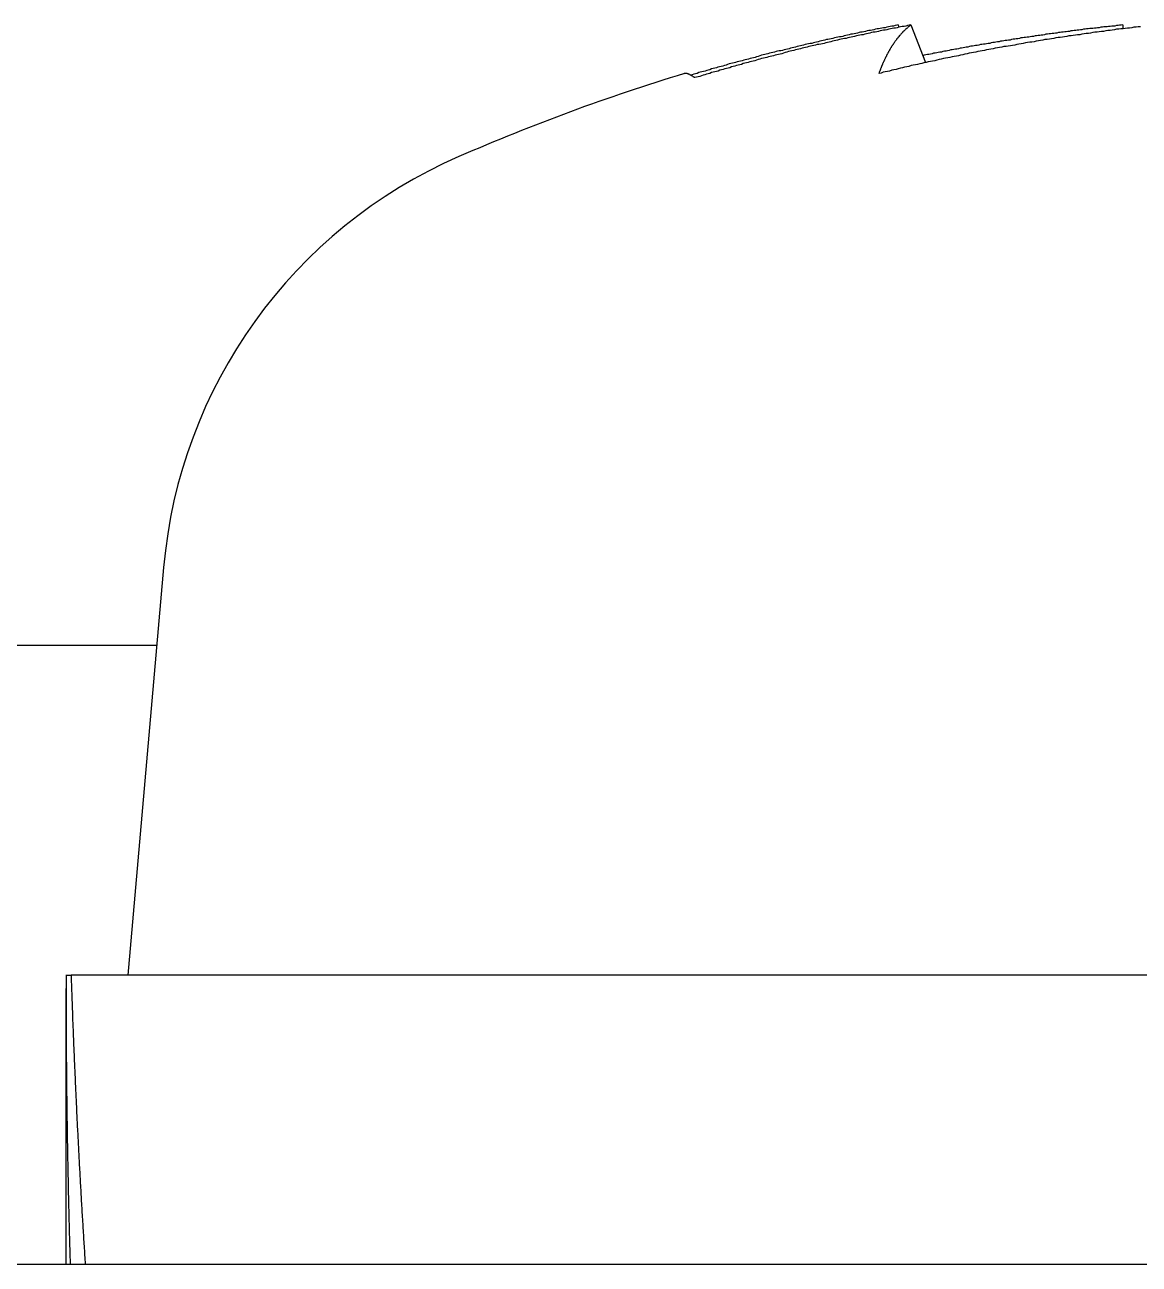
# Model space of a CAD drawing. Extents: x 1 to 262, y 0 to 247.
# Drawn here: x 66.838 to 69.539, y 107.768 to 110.771 of the extents above; entities that cross this region are included whole.
import ezdxf

# ---------------------------------------------------------------- set-up
doc = ezdxf.new("R2010")
doc.units = 0
doc.layers.get('0').update_dxf_attribs({"linetype": 'CONTINUOUS'})

msp = doc.modelspace()

# ---------------------------------------------------------------- linework, layer by layer
at = {"color": 7, "linetype": 'CONTINUOUS'}
for p, q in [((68.9573, 110.7651), (68.9552, 110.7705)), ((68.9856, 110.7705), (69.021, 110.6794)), ((69.4991, 110.7705), (69.4992, 110.7614)), ((67.1742, 109.4561), (67.0877, 108.468)), ((63.8877, 109.268), (67.1577, 109.268)), ((66.9377, 108.468), (66.9499, 108.468)), ((72.8377, 108.468), (66.9499, 108.468)), ((66.9377, 107.768), (66.9377, 108.4362)), ((61.8877, 107.768), (77.8877, 107.768))]:
    msp.add_line(p, q, dxfattribs=at)
for points in [[(68.9552, 110.771, 0), (68.9512, 110.77, 0), (68.9472, 110.769, 0), (68.9432, 110.768, 0), (68.9393, 110.768, 0), (68.9353, 110.767, 0), (68.9313, 110.766, 0), (68.9274, 110.765, 0), (68.9234, 110.764, 0), (68.9194, 110.764, 0), (68.9154, 110.763, 0), (68.9115, 110.762, 0), (68.9075, 110.761, 0), (68.9035, 110.761, 0), (68.8996, 110.76, 0), (68.8956, 110.759, 0), (68.8916, 110.758, 0), (68.8876, 110.757, 0), (68.8837, 110.757, 0), (68.8797, 110.756, 0), (68.8758, 110.755, 0), (68.8718, 110.754, 0), (68.8678, 110.753, 0), (68.8639, 110.753, 0), (68.8599, 110.752, 0), (68.8559, 110.751, 0), (68.852, 110.75, 0), (68.848, 110.749, 0), (68.8441, 110.748, 0), (68.8401, 110.748, 0), (68.8361, 110.747, 0), (68.8322, 110.746, 0), (68.8282, 110.745, 0), (68.8243, 110.744, 0), (68.8203, 110.743, 0), (68.8164, 110.742, 0), (68.8124, 110.742, 0), (68.8084, 110.741, 0), (68.8045, 110.74, 0), (68.8005, 110.739, 0), (68.7966, 110.738, 0), (68.7926, 110.737, 0), (68.7887, 110.736, 0), (68.7847, 110.735, 0), (68.7808, 110.735, 0), (68.7768, 110.734, 0), (68.7729, 110.733, 0), (68.7689, 110.732, 0), (68.765, 110.731, 0), (68.7611, 110.73, 0), (68.7571, 110.729, 0), (68.7532, 110.728, 0), (68.7492, 110.727, 0), (68.7453, 110.726, 0), (68.7413, 110.726, 0), (68.7374, 110.725, 0), (68.7335, 110.724, 0), (68.7295, 110.723, 0), (68.7256, 110.722, 0), (68.7216, 110.721, 0), (68.7177, 110.72, 0), (68.7138, 110.719, 0), (68.7098, 110.718, 0), (68.7059, 110.717, 0), (68.702, 110.716, 0), (68.698, 110.715, 0), (68.6941, 110.714, 0), (68.6902, 110.713, 0), (68.6862, 110.712, 0), (68.6823, 110.711, 0), (68.6784, 110.71, 0), (68.6744, 110.709, 0), (68.6705, 110.708, 0), (68.6666, 110.708, 0), (68.6627, 110.707, 0), (68.6587, 110.706, 0), (68.6548, 110.705, 0), (68.6509, 110.704, 0), (68.647, 110.703, 0), (68.6431, 110.702, 0), (68.6391, 110.701, 0), (68.6352, 110.7, 0), (68.6313, 110.699, 0), (68.6274, 110.698, 0), (68.6235, 110.697, 0), (68.6195, 110.696, 0), (68.6156, 110.694, 0), (68.6117, 110.693, 0), (68.6078, 110.692, 0), (68.6039, 110.691, 0), (68.6, 110.69, 0), (68.596, 110.689, 0), (68.5921, 110.688, 0), (68.5882, 110.687, 0), (68.5843, 110.686, 0), (68.5804, 110.685, 0), (68.5765, 110.684, 0), (68.5726, 110.683, 0), (68.5687, 110.682, 0), (68.5648, 110.681, 0), (68.5609, 110.68, 0), (68.557, 110.679, 0), (68.5531, 110.678, 0), (68.5492, 110.677, 0), (68.5453, 110.676, 0), (68.5414, 110.675, 0), (68.5375, 110.673, 0), (68.5336, 110.672, 0), (68.5297, 110.671, 0), (68.5258, 110.67, 0), (68.5219, 110.669, 0), (68.518, 110.668, 0), (68.5141, 110.667, 0), (68.5102, 110.666, 0), (68.5063, 110.665, 0), (68.5024, 110.664, 0), (68.4985, 110.662, 0), (68.4946, 110.661, 0), (68.4907, 110.66, 0), (68.4869, 110.659, 0), (68.483, 110.658, 0), (68.4791, 110.657, 0), (68.4752, 110.656, 0), (68.4713, 110.655, 0), (68.4674, 110.653, 0), (68.4636, 110.652, 0), (68.4597, 110.651, 0), (68.4558, 110.65, 0), (68.4519, 110.649, 0)], [(68.9856, 110.771, 0), (68.9814, 110.77, 0), (68.9773, 110.769, 0), (68.9731, 110.768, 0), (68.969, 110.767, 0), (68.9649, 110.767, 0), (68.9607, 110.766, 0), (68.9566, 110.765, 0), (68.9524, 110.764, 0), (68.9483, 110.763, 0), (68.9442, 110.763, 0), (68.94, 110.762, 0), (68.9359, 110.761, 0), (68.9318, 110.76, 0), (68.9276, 110.759, 0), (68.9235, 110.758, 0), (68.9194, 110.758, 0), (68.9152, 110.757, 0), (68.9111, 110.756, 0), (68.907, 110.755, 0), (68.9029, 110.754, 0), (68.8987, 110.753, 0), (68.8946, 110.753, 0), (68.8905, 110.752, 0), (68.8863, 110.751, 0), (68.8822, 110.75, 0), (68.8781, 110.749, 0), (68.874, 110.748, 0), (68.8698, 110.747, 0), (68.8657, 110.747, 0), (68.8616, 110.746, 0), (68.8575, 110.745, 0), (68.8534, 110.744, 0), (68.8492, 110.743, 0), (68.8451, 110.742, 0), (68.841, 110.741, 0), (68.8369, 110.74, 0), (68.8328, 110.739, 0), (68.8287, 110.738, 0), (68.8245, 110.738, 0), (68.8204, 110.737, 0), (68.8163, 110.736, 0), (68.8122, 110.735, 0), (68.8081, 110.734, 0), (68.804, 110.733, 0), (68.7999, 110.732, 0), (68.7958, 110.731, 0), (68.7916, 110.73, 0), (68.7875, 110.729, 0), (68.7834, 110.728, 0), (68.7793, 110.727, 0), (68.7752, 110.726, 0), (68.7711, 110.725, 0), (68.767, 110.724, 0), (68.7629, 110.723, 0), (68.7588, 110.723, 0), (68.7547, 110.722, 0), (68.7506, 110.721, 0), (68.7465, 110.72, 0), (68.7424, 110.719, 0), (68.7383, 110.718, 0), (68.7342, 110.717, 0), (68.7301, 110.716, 0), (68.726, 110.715, 0), (68.7219, 110.714, 0), (68.7178, 110.713, 0), (68.7137, 110.712, 0), (68.7096, 110.711, 0), (68.7056, 110.71, 0), (68.7015, 110.709, 0), (68.6974, 110.708, 0), (68.6933, 110.707, 0), (68.6892, 110.706, 0), (68.6851, 110.705, 0), (68.681, 110.704, 0), (68.6769, 110.702, 0), (68.6729, 110.701, 0), (68.6688, 110.7, 0), (68.6647, 110.699, 0), (68.6606, 110.698, 0), (68.6565, 110.697, 0), (68.6524, 110.696, 0), (68.6484, 110.695, 0), (68.6443, 110.694, 0), (68.6402, 110.693, 0), (68.6361, 110.692, 0), (68.6321, 110.691, 0), (68.628, 110.69, 0), (68.6239, 110.689, 0), (68.6198, 110.688, 0), (68.6158, 110.687, 0), (68.6117, 110.685, 0), (68.6076, 110.684, 0), (68.6036, 110.683, 0), (68.5995, 110.682, 0), (68.5954, 110.681, 0), (68.5914, 110.68, 0), (68.5873, 110.679, 0), (68.5832, 110.678, 0), (68.5792, 110.677, 0), (68.5751, 110.675, 0), (68.571, 110.674, 0), (68.567, 110.673, 0), (68.5629, 110.672, 0), (68.5589, 110.671, 0), (68.5548, 110.67, 0), (68.5507, 110.669, 0), (68.5467, 110.667, 0), (68.5426, 110.666, 0), (68.5386, 110.665, 0), (68.5345, 110.664, 0), (68.5305, 110.663, 0), (68.5264, 110.662, 0), (68.5224, 110.661, 0), (68.5183, 110.659, 0), (68.5143, 110.658, 0), (68.5102, 110.657, 0), (68.5062, 110.656, 0), (68.5021, 110.655, 0), (68.4981, 110.653, 0), (68.494, 110.652, 0), (68.49, 110.651, 0), (68.486, 110.65, 0), (68.4819, 110.649, 0), (68.4779, 110.647, 0), (68.4738, 110.646, 0), (68.4698, 110.645, 0), (68.4658, 110.644, 0), (68.4617, 110.643, 0)], [(68.986, 110.771, 0), (68.9852, 110.77, 0), (68.9845, 110.77, 0), (68.9837, 110.769, 0), (68.983, 110.769, 0), (68.9822, 110.768, 0), (68.9815, 110.767, 0), (68.9807, 110.767, 0), (68.98, 110.766, 0), (68.9793, 110.766, 0), (68.9785, 110.765, 0), (68.9778, 110.764, 0), (68.9771, 110.764, 0), (68.9764, 110.763, 0), (68.9756, 110.762, 0), (68.9749, 110.762, 0), (68.9742, 110.761, 0), (68.9735, 110.76, 0), (68.9728, 110.76, 0), (68.972, 110.759, 0), (68.9713, 110.758, 0), (68.9706, 110.758, 0), (68.9699, 110.757, 0), (68.9692, 110.756, 0), (68.9685, 110.756, 0), (68.9678, 110.755, 0), (68.9671, 110.754, 0), (68.9664, 110.754, 0), (68.9657, 110.753, 0), (68.965, 110.752, 0), (68.9644, 110.751, 0), (68.9637, 110.751, 0), (68.963, 110.75, 0), (68.9623, 110.749, 0), (68.9616, 110.748, 0), (68.961, 110.748, 0), (68.9603, 110.747, 0), (68.9596, 110.746, 0), (68.9589, 110.745, 0), (68.9583, 110.745, 0), (68.9576, 110.744, 0), (68.9569, 110.743, 0), (68.9563, 110.742, 0), (68.9556, 110.741, 0), (68.955, 110.741, 0), (68.9543, 110.74, 0), (68.9537, 110.739, 0), (68.953, 110.738, 0), (68.9524, 110.737, 0), (68.9517, 110.737, 0), (68.9511, 110.736, 0), (68.9504, 110.735, 0), (68.9498, 110.734, 0), (68.9492, 110.733, 0), (68.9485, 110.732, 0), (68.9479, 110.731, 0), (68.9473, 110.731, 0), (68.9466, 110.73, 0), (68.946, 110.729, 0), (68.9454, 110.728, 0), (68.9448, 110.727, 0), (68.9442, 110.726, 0), (68.9435, 110.725, 0), (68.9429, 110.724, 0), (68.9423, 110.723, 0), (68.9417, 110.722, 0), (68.9411, 110.722, 0), (68.9405, 110.721, 0), (68.9399, 110.72, 0), (68.9393, 110.719, 0), (68.9387, 110.718, 0), (68.9381, 110.717, 0), (68.9375, 110.716, 0), (68.9369, 110.715, 0), (68.9363, 110.714, 0), (68.9358, 110.713, 0), (68.9352, 110.712, 0), (68.9346, 110.711, 0), (68.934, 110.71, 0), (68.9334, 110.709, 0), (68.9329, 110.708, 0), (68.9323, 110.707, 0), (68.9317, 110.706, 0), (68.9312, 110.705, 0), (68.9306, 110.704, 0), (68.93, 110.703, 0), (68.9295, 110.702, 0), (68.9289, 110.701, 0), (68.9284, 110.7, 0), (68.9278, 110.699, 0), (68.9273, 110.698, 0), (68.9267, 110.697, 0), (68.9262, 110.695, 0), (68.9256, 110.694, 0), (68.9251, 110.693, 0), (68.9245, 110.692, 0), (68.924, 110.691, 0), (68.9235, 110.69, 0), (68.9229, 110.689, 0), (68.9224, 110.688, 0), (68.9219, 110.687, 0), (68.9213, 110.686, 0), (68.9208, 110.684, 0), (68.9203, 110.683, 0), (68.9198, 110.682, 0), (68.9193, 110.681, 0), (68.9187, 110.68, 0), (68.9182, 110.679, 0), (68.9177, 110.678, 0), (68.9172, 110.676, 0), (68.9167, 110.675, 0), (68.9162, 110.674, 0), (68.9157, 110.673, 0), (68.9152, 110.672, 0), (68.9147, 110.67, 0), (68.9142, 110.669, 0), (68.9137, 110.668, 0), (68.9132, 110.667, 0), (68.9128, 110.666, 0), (68.9123, 110.664, 0), (68.9118, 110.663, 0), (68.9113, 110.662, 0), (68.9108, 110.661, 0), (68.9104, 110.659, 0), (68.9099, 110.658, 0), (68.9094, 110.657, 0), (68.9089, 110.656, 0), (68.9085, 110.654, 0), (68.908, 110.653, 0)], [(69.5422, 110.766, 0), (69.5369, 110.766, 0), (69.5316, 110.765, 0), (69.5264, 110.765, 0), (69.5211, 110.764, 0), (69.5158, 110.763, 0), (69.5106, 110.763, 0), (69.5053, 110.762, 0), (69.5001, 110.761, 0), (69.4948, 110.761, 0), (69.4895, 110.76, 0), (69.4843, 110.76, 0), (69.479, 110.759, 0), (69.4737, 110.758, 0), (69.4685, 110.757, 0), (69.4632, 110.757, 0), (69.458, 110.756, 0), (69.4527, 110.755, 0), (69.4474, 110.755, 0), (69.4422, 110.754, 0), (69.4369, 110.753, 0), (69.4317, 110.753, 0), (69.4264, 110.752, 0), (69.4211, 110.751, 0), (69.4159, 110.75, 0), (69.4106, 110.75, 0), (69.4054, 110.749, 0), (69.4001, 110.748, 0), (69.3948, 110.747, 0), (69.3896, 110.747, 0), (69.3843, 110.746, 0), (69.3791, 110.745, 0), (69.3738, 110.744, 0), (69.3685, 110.744, 0), (69.3633, 110.743, 0), (69.358, 110.742, 0), (69.3528, 110.741, 0), (69.3475, 110.74, 0), (69.3423, 110.74, 0), (69.337, 110.739, 0), (69.3318, 110.738, 0), (69.3265, 110.737, 0), (69.3213, 110.736, 0), (69.316, 110.735, 0), (69.3107, 110.735, 0), (69.3055, 110.734, 0), (69.3002, 110.733, 0), (69.295, 110.732, 0), (69.2897, 110.731, 0), (69.2845, 110.73, 0), (69.2792, 110.729, 0), (69.274, 110.729, 0), (69.2687, 110.728, 0), (69.2635, 110.727, 0), (69.2582, 110.726, 0), (69.253, 110.725, 0), (69.2477, 110.724, 0), (69.2425, 110.723, 0), (69.2373, 110.722, 0), (69.232, 110.721, 0), (69.2268, 110.72, 0), (69.2215, 110.719, 0), (69.2163, 110.718, 0), (69.211, 110.718, 0), (69.2058, 110.717, 0), (69.2005, 110.716, 0), (69.1953, 110.715, 0), (69.1901, 110.714, 0), (69.1848, 110.713, 0), (69.1796, 110.712, 0), (69.1743, 110.711, 0), (69.1691, 110.71, 0), (69.1639, 110.709, 0), (69.1586, 110.708, 0), (69.1534, 110.707, 0), (69.1481, 110.706, 0), (69.1429, 110.705, 0), (69.1377, 110.704, 0), (69.1324, 110.703, 0), (69.1272, 110.702, 0), (69.122, 110.701, 0), (69.1167, 110.7, 0), (69.1115, 110.698, 0), (69.1063, 110.697, 0), (69.101, 110.696, 0), (69.0958, 110.695, 0), (69.0906, 110.694, 0), (69.0854, 110.693, 0), (69.0801, 110.692, 0), (69.0749, 110.691, 0), (69.0697, 110.69, 0), (69.0644, 110.689, 0), (69.0592, 110.688, 0), (69.054, 110.687, 0), (69.0488, 110.685, 0), (69.0435, 110.684, 0), (69.0383, 110.683, 0), (69.0331, 110.682, 0), (69.0279, 110.681, 0), (69.0227, 110.68, 0), (69.0174, 110.679, 0), (69.0122, 110.677, 0), (69.007, 110.676, 0), (69.0018, 110.675, 0), (68.9966, 110.674, 0), (68.9914, 110.673, 0), (68.9861, 110.672, 0), (68.9809, 110.67, 0), (68.9757, 110.669, 0), (68.9705, 110.668, 0), (68.9653, 110.667, 0), (68.9601, 110.666, 0), (68.9549, 110.664, 0), (68.9497, 110.663, 0), (68.9445, 110.662, 0), (68.9392, 110.661, 0), (68.934, 110.659, 0), (68.9288, 110.658, 0), (68.9236, 110.657, 0), (68.9184, 110.656, 0), (68.9132, 110.654, 0), (68.908, 110.653, 0)], [(69.4991, 110.771, 0), (69.4953, 110.77, 0), (69.4915, 110.77, 0), (69.4877, 110.769, 0), (69.4839, 110.769, 0), (69.4801, 110.768, 0), (69.4763, 110.768, 0), (69.4725, 110.768, 0), (69.4687, 110.767, 0), (69.4649, 110.767, 0), (69.4611, 110.766, 0), (69.4573, 110.766, 0), (69.4535, 110.766, 0), (69.4497, 110.765, 0), (69.4459, 110.765, 0), (69.4421, 110.764, 0), (69.4383, 110.764, 0), (69.4345, 110.763, 0), (69.4307, 110.763, 0), (69.4269, 110.762, 0), (69.4231, 110.762, 0), (69.4193, 110.762, 0), (69.4155, 110.761, 0), (69.4117, 110.761, 0), (69.4079, 110.76, 0), (69.4041, 110.76, 0), (69.4003, 110.759, 0), (69.3965, 110.759, 0), (69.3927, 110.758, 0), (69.3889, 110.758, 0), (69.3851, 110.757, 0), (69.3813, 110.757, 0), (69.3775, 110.756, 0), (69.3737, 110.756, 0), (69.3699, 110.755, 0), (69.3661, 110.755, 0), (69.3623, 110.754, 0), (69.3585, 110.754, 0), (69.3547, 110.753, 0), (69.3509, 110.753, 0), (69.3471, 110.752, 0), (69.3433, 110.752, 0), (69.3396, 110.751, 0), (69.3358, 110.751, 0), (69.332, 110.75, 0), (69.3282, 110.75, 0), (69.3244, 110.749, 0), (69.3206, 110.749, 0), (69.3168, 110.748, 0), (69.313, 110.748, 0), (69.3092, 110.747, 0), (69.3054, 110.746, 0), (69.3016, 110.746, 0), (69.2978, 110.745, 0), (69.294, 110.745, 0), (69.2903, 110.744, 0), (69.2865, 110.744, 0), (69.2827, 110.743, 0), (69.2789, 110.743, 0), (69.2751, 110.742, 0), (69.2713, 110.741, 0), (69.2675, 110.741, 0), (69.2637, 110.74, 0), (69.2599, 110.74, 0), (69.2561, 110.739, 0), (69.2524, 110.739, 0), (69.2486, 110.738, 0), (69.2448, 110.737, 0), (69.241, 110.737, 0), (69.2372, 110.736, 0), (69.2334, 110.736, 0), (69.2296, 110.735, 0), (69.2259, 110.734, 0), (69.2221, 110.734, 0), (69.2183, 110.733, 0), (69.2145, 110.733, 0), (69.2107, 110.732, 0), (69.2069, 110.731, 0), (69.2031, 110.731, 0), (69.1994, 110.73, 0), (69.1956, 110.73, 0), (69.1918, 110.729, 0), (69.188, 110.728, 0), (69.1842, 110.728, 0), (69.1804, 110.727, 0), (69.1767, 110.726, 0), (69.1729, 110.726, 0), (69.1691, 110.725, 0), (69.1653, 110.724, 0), (69.1615, 110.724, 0), (69.1578, 110.723, 0), (69.154, 110.723, 0), (69.1502, 110.722, 0), (69.1464, 110.721, 0), (69.1426, 110.721, 0), (69.1389, 110.72, 0), (69.1351, 110.719, 0), (69.1313, 110.719, 0), (69.1275, 110.718, 0), (69.1238, 110.717, 0), (69.12, 110.717, 0), (69.1162, 110.716, 0), (69.1124, 110.715, 0), (69.1087, 110.714, 0), (69.1049, 110.714, 0), (69.1011, 110.713, 0), (69.0973, 110.712, 0), (69.0936, 110.712, 0), (69.0898, 110.711, 0), (69.086, 110.71, 0), (69.0822, 110.71, 0), (69.0785, 110.709, 0), (69.0747, 110.708, 0), (69.0709, 110.707, 0), (69.0672, 110.707, 0), (69.0634, 110.706, 0), (69.0596, 110.705, 0), (69.0558, 110.705, 0), (69.0521, 110.704, 0), (69.0483, 110.703, 0), (69.0445, 110.702, 0), (69.0408, 110.702, 0), (69.037, 110.701, 0), (69.0332, 110.7, 0), (69.0295, 110.699, 0), (69.0257, 110.699, 0), (69.0219, 110.698, 0), (69.0182, 110.697, 0), (69.0144, 110.696, 0)], [(68.4617, 110.643, 0), (68.4614, 110.643, 0), (68.4611, 110.643, 0), (68.4608, 110.643, 0), (68.4605, 110.643, 0), (68.4602, 110.644, 0), (68.4599, 110.644, 0), (68.4596, 110.644, 0), (68.4593, 110.644, 0), (68.459, 110.645, 0), (68.4587, 110.645, 0), (68.4584, 110.645, 0), (68.4581, 110.645, 0), (68.4578, 110.645, 0), (68.4575, 110.645, 0), (68.4572, 110.646, 0), (68.4569, 110.646, 0), (68.4566, 110.646, 0), (68.4563, 110.646, 0), (68.456, 110.646, 0), (68.4558, 110.647, 0), (68.4555, 110.647, 0), (68.4552, 110.647, 0), (68.4549, 110.647, 0), (68.4546, 110.647, 0), (68.4544, 110.647, 0), (68.4541, 110.648, 0), (68.4538, 110.648, 0), (68.4535, 110.648, 0), (68.4533, 110.648, 0), (68.453, 110.648, 0), (68.4527, 110.648, 0), (68.4525, 110.648, 0), (68.4522, 110.649, 0), (68.452, 110.649, 0), (68.4517, 110.649, 0), (68.4514, 110.649, 0), (68.4512, 110.649, 0), (68.4509, 110.649, 0), (68.4507, 110.649, 0), (68.4504, 110.65, 0), (68.4502, 110.65, 0), (68.4499, 110.65, 0), (68.4497, 110.65, 0), (68.4494, 110.65, 0), (68.4492, 110.65, 0), (68.449, 110.65, 0), (68.4487, 110.65, 0), (68.4485, 110.651, 0), (68.4482, 110.651, 0), (68.448, 110.651, 0), (68.4478, 110.651, 0), (68.4475, 110.651, 0), (68.4473, 110.651, 0), (68.4471, 110.651, 0), (68.4469, 110.651, 0), (68.4466, 110.651, 0), (68.4464, 110.651, 0), (68.4462, 110.651, 0), (68.446, 110.652, 0), (68.4458, 110.652, 0), (68.4455, 110.652, 0), (68.4453, 110.652, 0), (68.4451, 110.652, 0), (68.4449, 110.652, 0), (68.4447, 110.652, 0), (68.4445, 110.652, 0), (68.4443, 110.652, 0), (68.4441, 110.652, 0), (68.4439, 110.652, 0), (68.4437, 110.652, 0), (68.4435, 110.652, 0), (68.4433, 110.652, 0), (68.4431, 110.653, 0), (68.4429, 110.653, 0), (68.4427, 110.653, 0), (68.4425, 110.653, 0), (68.4423, 110.653, 0), (68.4421, 110.653, 0), (68.4419, 110.653, 0), (68.4417, 110.653, 0), (68.4415, 110.653, 0), (68.4414, 110.653, 0), (68.4412, 110.653, 0), (68.441, 110.653, 0), (68.4408, 110.653, 0), (68.4407, 110.653, 0), (68.4405, 110.653, 0), (68.4403, 110.653, 0), (68.4401, 110.653, 0), (68.44, 110.653, 0), (68.4398, 110.653, 0), (68.4396, 110.653, 0), (68.4395, 110.653, 0), (68.4393, 110.653, 0), (68.4391, 110.653, 0), (68.439, 110.653, 0), (68.4388, 110.653, 0), (68.4387, 110.653, 0), (68.4385, 110.653, 0), (68.4384, 110.653, 0), (68.4382, 110.653, 0), (68.4381, 110.653, 0), (68.4379, 110.653, 0), (68.4378, 110.653, 0), (68.4376, 110.653, 0), (68.4375, 110.653, 0), (68.4373, 110.653, 0), (68.4372, 110.653, 0), (68.4371, 110.653, 0), (68.4369, 110.653, 0), (68.4368, 110.653, 0), (68.4367, 110.653, 0), (68.4365, 110.653, 0), (68.4364, 110.653, 0), (68.4363, 110.653, 0), (68.4361, 110.653, 0), (68.436, 110.653, 0), (68.4359, 110.653, 0), (68.4358, 110.652, 0), (68.4357, 110.652, 0), (68.4355, 110.652, 0), (68.4354, 110.652, 0), (68.4353, 110.652, 0), (68.4352, 110.652, 0), (68.4351, 110.652, 0), (68.435, 110.652, 0), (68.4349, 110.652, 0), (68.4348, 110.652, 0)], [(66.9377, 108.469, 0), (66.9377, 108.463, 0), (66.9377, 108.458, 0), (66.9377, 108.452, 0), (66.9377, 108.447, 0), (66.9377, 108.441, 0), (66.9377, 108.436, 0), (66.9377, 108.43, 0), (66.9377, 108.425, 0), (66.9377, 108.419, 0), (66.9377, 108.414, 0), (66.9377, 108.408, 0), (66.9377, 108.403, 0), (66.9378, 108.397, 0), (66.9378, 108.392, 0), (66.9378, 108.386, 0), (66.9378, 108.381, 0), (66.9378, 108.376, 0), (66.9378, 108.37, 0), (66.9378, 108.365, 0), (66.9379, 108.359, 0), (66.9379, 108.354, 0), (66.9379, 108.348, 0), (66.9379, 108.343, 0), (66.9379, 108.337, 0), (66.938, 108.332, 0), (66.938, 108.326, 0), (66.938, 108.321, 0), (66.938, 108.315, 0), (66.9381, 108.31, 0), (66.9381, 108.304, 0), (66.9381, 108.299, 0), (66.9382, 108.293, 0), (66.9382, 108.288, 0), (66.9382, 108.283, 0), (66.9383, 108.277, 0), (66.9383, 108.272, 0), (66.9384, 108.266, 0), (66.9384, 108.261, 0), (66.9385, 108.255, 0), (66.9385, 108.25, 0), (66.9385, 108.244, 0), (66.9386, 108.239, 0), (66.9386, 108.233, 0), (66.9387, 108.228, 0), (66.9387, 108.222, 0), (66.9388, 108.217, 0), (66.9389, 108.211, 0), (66.9389, 108.206, 0), (66.939, 108.2, 0), (66.939, 108.195, 0), (66.9391, 108.189, 0), (66.9391, 108.184, 0), (66.9392, 108.179, 0), (66.9393, 108.173, 0), (66.9393, 108.168, 0), (66.9394, 108.162, 0), (66.9395, 108.157, 0), (66.9395, 108.151, 0), (66.9396, 108.146, 0), (66.9397, 108.14, 0), (66.9398, 108.135, 0), (66.9398, 108.129, 0), (66.9399, 108.124, 0), (66.94, 108.118, 0), (66.9401, 108.113, 0), (66.9401, 108.107, 0), (66.9402, 108.102, 0), (66.9403, 108.096, 0), (66.9404, 108.091, 0), (66.9405, 108.085, 0), (66.9406, 108.08, 0), (66.9407, 108.074, 0), (66.9407, 108.069, 0), (66.9408, 108.064, 0), (66.9409, 108.058, 0), (66.941, 108.053, 0), (66.9411, 108.047, 0), (66.9412, 108.042, 0), (66.9413, 108.036, 0), (66.9414, 108.031, 0), (66.9415, 108.025, 0), (66.9416, 108.02, 0), (66.9417, 108.014, 0), (66.9418, 108.009, 0), (66.9419, 108.003, 0), (66.942, 107.998, 0), (66.9421, 107.992, 0), (66.9423, 107.987, 0), (66.9424, 107.981, 0), (66.9425, 107.976, 0), (66.9426, 107.97, 0), (66.9427, 107.965, 0), (66.9428, 107.96, 0), (66.9429, 107.954, 0), (66.9431, 107.949, 0), (66.9432, 107.943, 0), (66.9433, 107.938, 0), (66.9434, 107.932, 0), (66.9435, 107.927, 0), (66.9437, 107.921, 0), (66.9438, 107.916, 0), (66.9439, 107.91, 0), (66.9441, 107.905, 0), (66.9442, 107.899, 0), (66.9443, 107.894, 0), (66.9445, 107.888, 0), (66.9446, 107.883, 0), (66.9447, 107.877, 0), (66.9449, 107.872, 0), (66.945, 107.866, 0), (66.9451, 107.861, 0), (66.9453, 107.856, 0), (66.9454, 107.85, 0), (66.9456, 107.845, 0), (66.9457, 107.839, 0), (66.9459, 107.834, 0), (66.946, 107.828, 0), (66.9462, 107.823, 0), (66.9463, 107.817, 0), (66.9465, 107.812, 0), (66.9466, 107.806, 0), (66.9468, 107.801, 0), (66.9469, 107.795, 0), (66.9471, 107.79, 0), (66.9473, 107.784, 0), (66.9474, 107.779, 0), (66.9476, 107.773, 0), (66.9477, 107.768, 0)], [(66.9499, 108.468, 0), (66.9501, 108.462, 0), (66.9503, 108.457, 0), (66.9505, 108.452, 0), (66.9507, 108.446, 0), (66.9509, 108.441, 0), (66.951, 108.435, 0), (66.9512, 108.43, 0), (66.9514, 108.424, 0), (66.9516, 108.419, 0), (66.9518, 108.413, 0), (66.952, 108.408, 0), (66.9522, 108.402, 0), (66.9524, 108.397, 0), (66.9526, 108.391, 0), (66.9528, 108.386, 0), (66.953, 108.38, 0), (66.9532, 108.375, 0), (66.9534, 108.369, 0), (66.9536, 108.364, 0), (66.9538, 108.358, 0), (66.954, 108.353, 0), (66.9543, 108.347, 0), (66.9545, 108.342, 0), (66.9547, 108.336, 0), (66.9549, 108.331, 0), (66.9551, 108.325, 0), (66.9553, 108.32, 0), (66.9555, 108.314, 0), (66.9558, 108.309, 0), (66.956, 108.303, 0), (66.9562, 108.298, 0), (66.9564, 108.292, 0), (66.9567, 108.287, 0), (66.9569, 108.282, 0), (66.9571, 108.276, 0), (66.9573, 108.271, 0), (66.9576, 108.265, 0), (66.9578, 108.26, 0), (66.958, 108.254, 0), (66.9583, 108.249, 0), (66.9585, 108.243, 0), (66.9588, 108.238, 0), (66.959, 108.232, 0), (66.9592, 108.227, 0), (66.9595, 108.221, 0), (66.9597, 108.216, 0), (66.96, 108.21, 0), (66.9602, 108.205, 0), (66.9605, 108.199, 0), (66.9607, 108.194, 0), (66.961, 108.188, 0), (66.9612, 108.183, 0), (66.9615, 108.177, 0), (66.9617, 108.172, 0), (66.962, 108.167, 0), (66.9622, 108.161, 0), (66.9625, 108.156, 0), (66.9627, 108.15, 0), (66.963, 108.145, 0), (66.9633, 108.139, 0), (66.9635, 108.134, 0), (66.9638, 108.128, 0), (66.9641, 108.123, 0), (66.9643, 108.117, 0), (66.9646, 108.112, 0), (66.9649, 108.106, 0), (66.9651, 108.101, 0), (66.9654, 108.095, 0), (66.9657, 108.09, 0), (66.966, 108.084, 0), (66.9662, 108.079, 0), (66.9665, 108.074, 0), (66.9668, 108.068, 0), (66.9671, 108.063, 0), (66.9673, 108.057, 0), (66.9676, 108.052, 0), (66.9679, 108.046, 0), (66.9682, 108.041, 0), (66.9685, 108.035, 0), (66.9688, 108.03, 0), (66.9691, 108.024, 0), (66.9694, 108.019, 0), (66.9697, 108.013, 0), (66.9699, 108.008, 0), (66.9702, 108.002, 0), (66.9705, 107.997, 0), (66.9708, 107.992, 0), (66.9711, 107.986, 0), (66.9714, 107.981, 0), (66.9717, 107.975, 0), (66.972, 107.97, 0), (66.9723, 107.964, 0), (66.9727, 107.959, 0), (66.973, 107.953, 0), (66.9733, 107.948, 0), (66.9736, 107.942, 0), (66.9739, 107.937, 0), (66.9742, 107.931, 0), (66.9745, 107.926, 0), (66.9748, 107.921, 0), (66.9752, 107.915, 0), (66.9755, 107.91, 0), (66.9758, 107.904, 0), (66.9761, 107.899, 0), (66.9764, 107.893, 0), (66.9768, 107.888, 0), (66.9771, 107.882, 0), (66.9774, 107.877, 0), (66.9777, 107.871, 0), (66.9781, 107.866, 0), (66.9784, 107.861, 0), (66.9787, 107.855, 0), (66.9791, 107.85, 0), (66.9794, 107.844, 0), (66.9797, 107.839, 0), (66.9801, 107.833, 0), (66.9804, 107.828, 0), (66.9807, 107.822, 0), (66.9811, 107.817, 0), (66.9814, 107.812, 0), (66.9818, 107.806, 0), (66.9821, 107.801, 0), (66.9825, 107.795, 0), (66.9828, 107.79, 0), (66.9832, 107.784, 0), (66.9835, 107.779, 0), (66.9839, 107.773, 0), (66.9842, 107.768, 0)]]:
    msp.add_polyline3d(points, dxfattribs=at)
for centre, radius, start, end in [((69.8877, 105.868), 5, 106.8715, 113.5471), ((68.3696, 109.3516), 1.2, 113.5471, 175)]:
    msp.add_arc(centre, radius, start, end, dxfattribs=at)

doc.saveas('drawing.dxf')
